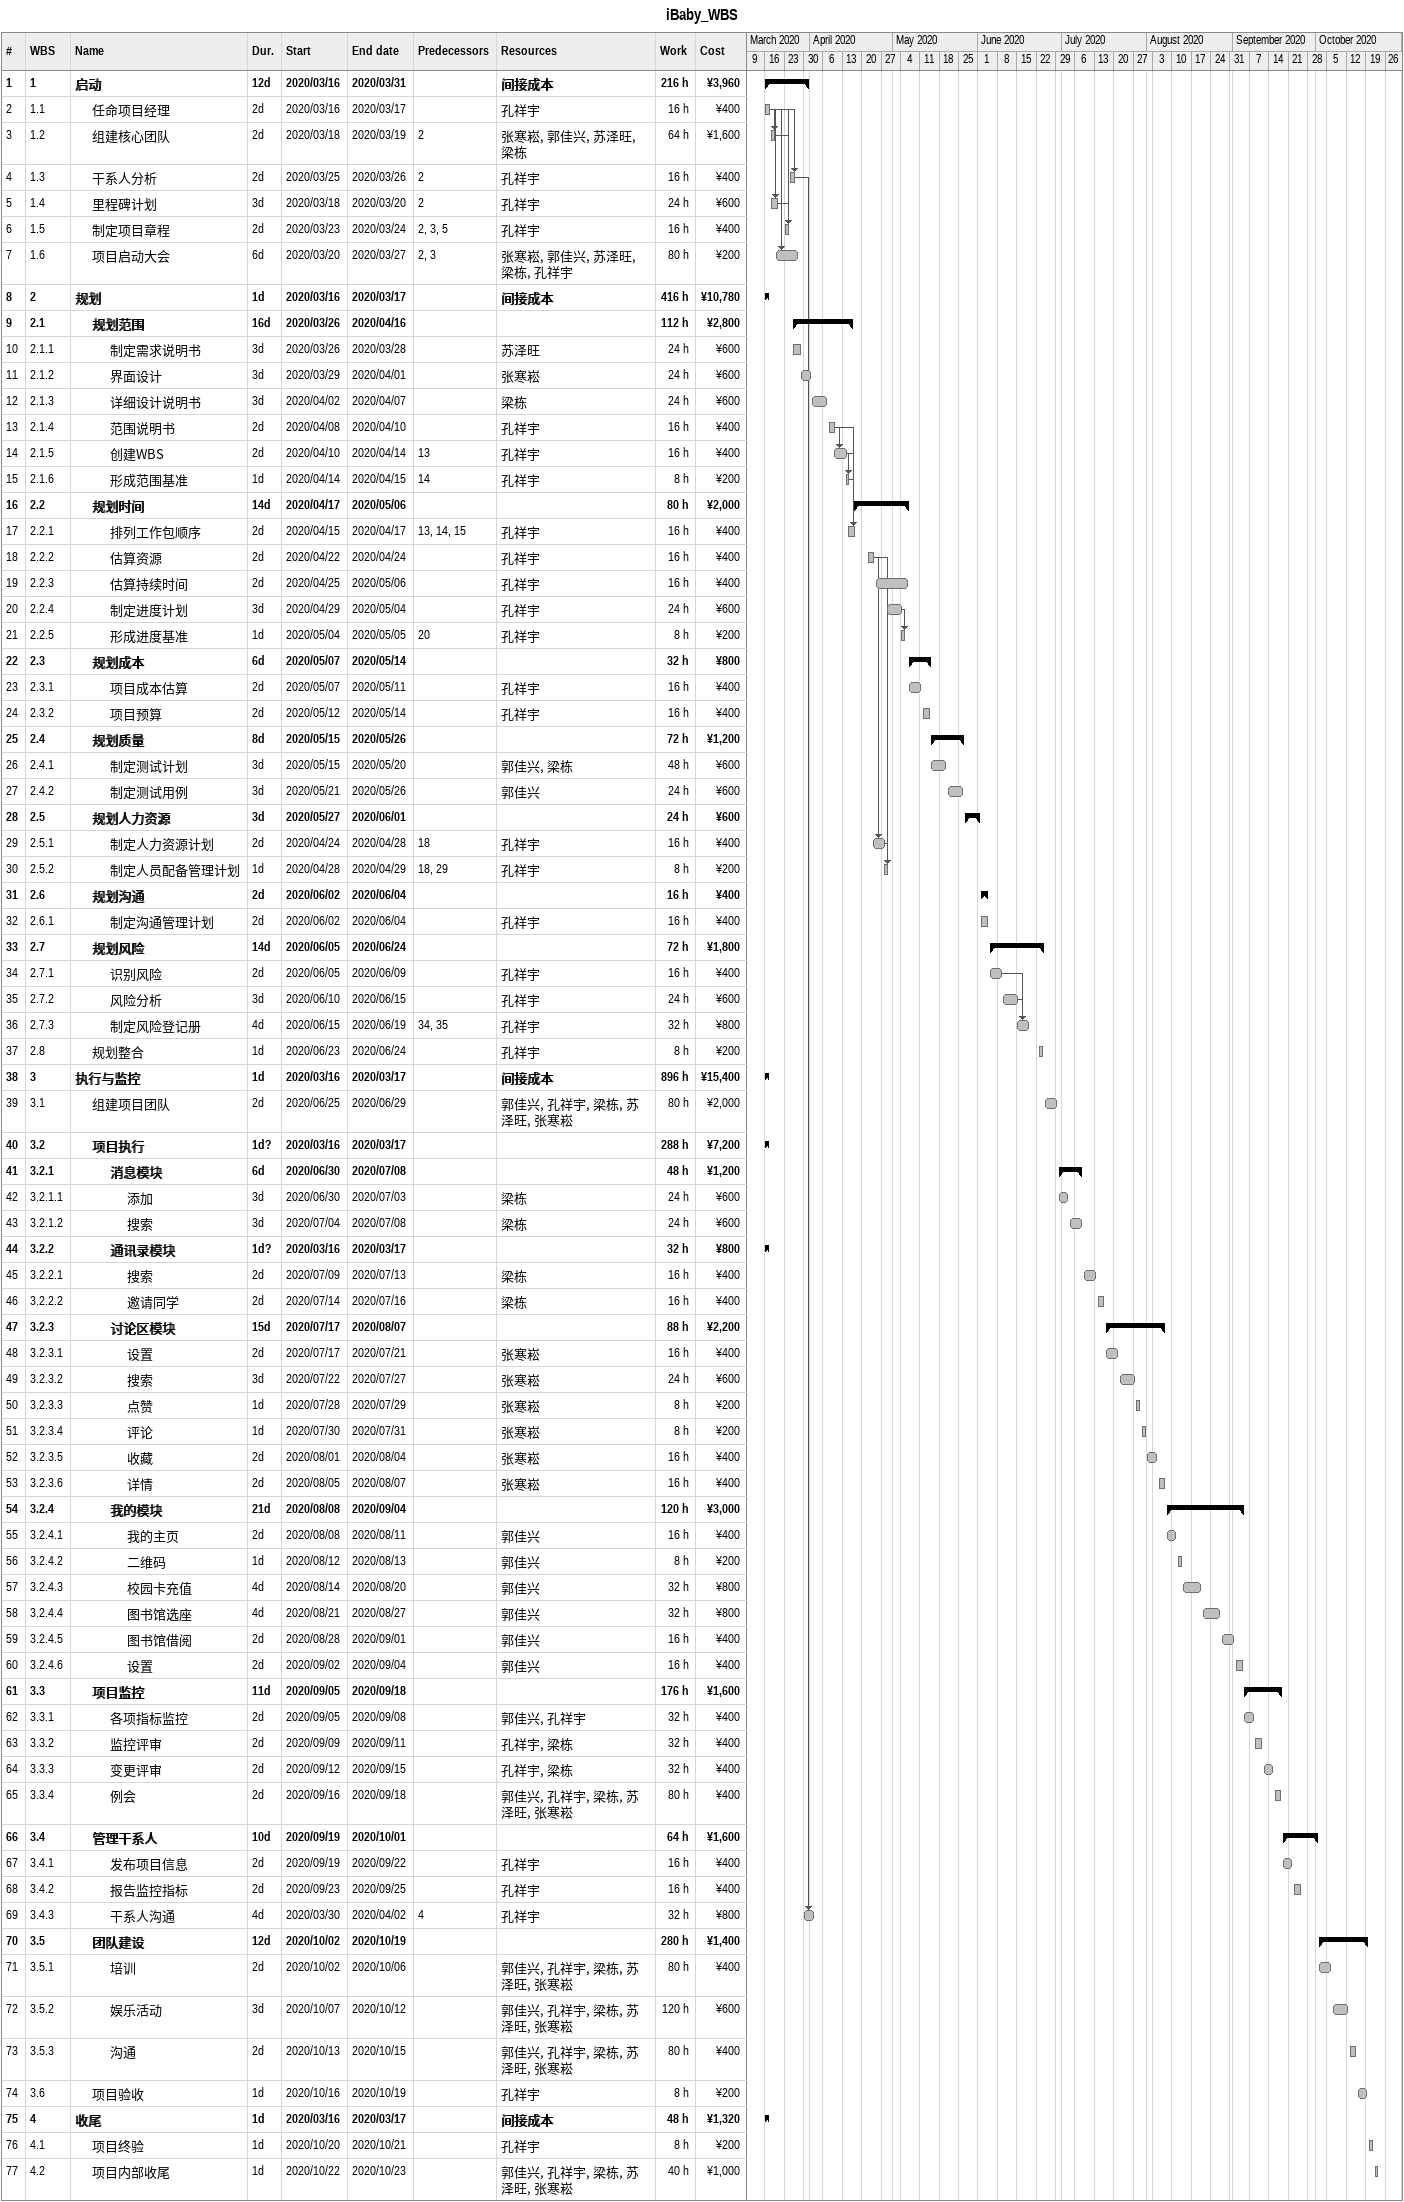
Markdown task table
iBaby_WBS

| ID | WBS | Task | Duration | Start | Finish | Predecessors | Resources | Work (h) | Cost (¥) |
|---|---|---|---|---|---|---|---|---|---|
| 1 | 1 | **启动** | 12d | 2020-03-16 | 2020-03-31 |  | 间接成本 | 216 | 3960 |
| 2 | 1.1 | 任命项目经理 | 2d | 2020-03-16 | 2020-03-17 |  | 孔祥宇 | 16 | 400 |
| 3 | 1.2 | 组建核心团队 | 2d | 2020-03-18 | 2020-03-19 | 2 | 张寒崧, 郭佳兴, 苏泽旺, 梁栋 | 64 | 1600 |
| 4 | 1.3 | 干系人分析 | 2d | 2020-03-25 | 2020-03-26 | 2 | 孔祥宇 | 16 | 400 |
| 5 | 1.4 | 里程碑计划 | 3d | 2020-03-18 | 2020-03-20 | 2 | 孔祥宇 | 24 | 600 |
| 6 | 1.5 | 制定项目章程 | 2d | 2020-03-23 | 2020-03-24 | 2, 3, 5 | 孔祥宇 | 16 | 400 |
| 7 | 1.6 | 项目启动大会 | 6d | 2020-03-20 | 2020-03-27 | 2, 3 | 张寒崧, 郭佳兴, 苏泽旺, 梁栋, 孔祥宇 | 80 | 200 |
| 8 | 2 | **规划** | 1d | 2020-03-16 | 2020-03-17 |  | 间接成本 | 416 | 10780 |
| 9 | 2.1 | **规划范围** | 16d | 2020-03-26 | 2020-04-16 |  |  | 112 | 2800 |
| 10 | 2.1.1 | 制定需求说明书 | 3d | 2020-03-26 | 2020-03-28 |  | 苏泽旺 | 24 | 600 |
| 11 | 2.1.2 | 界面设计 | 3d | 2020-03-29 | 2020-04-01 |  | 张寒崧 | 24 | 600 |
| 12 | 2.1.3 | 详细设计说明书 | 3d | 2020-04-02 | 2020-04-07 |  | 梁栋 | 24 | 600 |
| 13 | 2.1.4 | 范围说明书 | 2d | 2020-04-08 | 2020-04-10 |  | 孔祥宇 | 16 | 400 |
| 14 | 2.1.5 | 创建WBS | 2d | 2020-04-10 | 2020-04-14 | 13 | 孔祥宇 | 16 | 400 |
| 15 | 2.1.6 | 形成范围基准 | 1d | 2020-04-14 | 2020-04-15 | 14 | 孔祥宇 | 8 | 200 |
| 16 | 2.2 | **规划时间** | 14d | 2020-04-17 | 2020-05-06 |  |  | 80 | 2000 |
| 17 | 2.2.1 | 排列工作包顺序 | 2d | 2020-04-15 | 2020-04-17 | 13, 14, 15 | 孔祥宇 | 16 | 400 |
| 18 | 2.2.2 | 估算资源 | 2d | 2020-04-22 | 2020-04-24 |  | 孔祥宇 | 16 | 400 |
| 19 | 2.2.3 | 估算持续时间 | 2d | 2020-04-25 | 2020-05-06 |  | 孔祥宇 | 16 | 400 |
| 20 | 2.2.4 | 制定进度计划 | 3d | 2020-04-29 | 2020-05-04 |  | 孔祥宇 | 24 | 600 |
| 21 | 2.2.5 | 形成进度基准 | 1d | 2020-05-04 | 2020-05-05 | 20 | 孔祥宇 | 8 | 200 |
| 22 | 2.3 | **规划成本** | 6d | 2020-05-07 | 2020-05-14 |  |  | 32 | 800 |
| 23 | 2.3.1 | 项目成本估算 | 2d | 2020-05-07 | 2020-05-11 |  | 孔祥宇 | 16 | 400 |
| 24 | 2.3.2 | 项目预算 | 2d | 2020-05-12 | 2020-05-14 |  | 孔祥宇 | 16 | 400 |
| 25 | 2.4 | **规划质量** | 8d | 2020-05-15 | 2020-05-26 |  |  | 72 | 1200 |
| 26 | 2.4.1 | 制定测试计划 | 3d | 2020-05-15 | 2020-05-20 |  | 郭佳兴, 梁栋 | 48 | 600 |
| 27 | 2.4.2 | 制定测试用例 | 3d | 2020-05-21 | 2020-05-26 |  | 郭佳兴 | 24 | 600 |
| 28 | 2.5 | **规划人力资源** | 3d | 2020-05-27 | 2020-06-01 |  |  | 24 | 600 |
| 29 | 2.5.1 | 制定人力资源计划 | 2d | 2020-04-24 | 2020-04-28 | 18 | 孔祥宇 | 16 | 400 |
| 30 | 2.5.2 | 制定人员配备管理计划 | 1d | 2020-04-28 | 2020-04-29 | 18, 29 | 孔祥宇 | 8 | 200 |
| 31 | 2.6 | **规划沟通** | 2d | 2020-06-02 | 2020-06-04 |  |  | 16 | 400 |
| 32 | 2.6.1 | 制定沟通管理计划 | 2d | 2020-06-02 | 2020-06-04 |  | 孔祥宇 | 16 | 400 |
| 33 | 2.7 | **规划风险** | 14d | 2020-06-05 | 2020-06-24 |  |  | 72 | 1800 |
| 34 | 2.7.1 | 识别风险 | 2d | 2020-06-05 | 2020-06-09 |  | 孔祥宇 | 16 | 400 |
| 35 | 2.7.2 | 风险分析 | 3d | 2020-06-10 | 2020-06-15 |  | 孔祥宇 | 24 | 600 |
| 36 | 2.7.3 | 制定风险登记册 | 4d | 2020-06-15 | 2020-06-19 | 34, 35 | 孔祥宇 | 32 | 800 |
| 37 | 2.8 | 规划整合 | 1d | 2020-06-23 | 2020-06-24 |  | 孔祥宇 | 8 | 200 |
| 38 | 3 | **执行与监控** | 1d | 2020-03-16 | 2020-03-17 |  | 间接成本 | 896 | 15400 |
| 39 | 3.1 | 组建项目团队 | 2d | 2020-06-25 | 2020-06-29 |  | 郭佳兴, 孔祥宇, 梁栋, 苏泽旺, 张寒崧 | 80 | 2000 |
| 40 | 3.2 | **项目执行** | 1d? | 2020-03-16 | 2020-03-17 |  |  | 288 | 7200 |
| 41 | 3.2.1 | **消息模块** | 6d | 2020-06-30 | 2020-07-08 |  |  | 48 | 1200 |
| 42 | 3.2.1.1 | 添加 | 3d | 2020-06-30 | 2020-07-03 |  | 梁栋 | 24 | 600 |
| 43 | 3.2.1.2 | 搜索 | 3d | 2020-07-04 | 2020-07-08 |  | 梁栋 | 24 | 600 |
| 44 | 3.2.2 | **通讯录模块** | 1d? | 2020-03-16 | 2020-03-17 |  |  | 32 | 800 |
| 45 | 3.2.2.1 | 搜索 | 2d | 2020-07-09 | 2020-07-13 |  | 梁栋 | 16 | 400 |
| 46 | 3.2.2.2 | 邀请同学 | 2d | 2020-07-14 | 2020-07-16 |  | 梁栋 | 16 | 400 |
| 47 | 3.2.3 | **讨论区模块** | 15d | 2020-07-17 | 2020-08-07 |  |  | 88 | 2200 |
| 48 | 3.2.3.1 | 设置 | 2d | 2020-07-17 | 2020-07-21 |  | 张寒崧 | 16 | 400 |
| 49 | 3.2.3.2 | 搜索 | 3d | 2020-07-22 | 2020-07-27 |  | 张寒崧 | 24 | 600 |
| 50 | 3.2.3.3 | 点赞 | 1d | 2020-07-28 | 2020-07-29 |  | 张寒崧 | 8 | 200 |
| 51 | 3.2.3.4 | 评论 | 1d | 2020-07-30 | 2020-07-31 |  | 张寒崧 | 8 | 200 |
| 52 | 3.2.3.5 | 收藏 | 2d | 2020-08-01 | 2020-08-04 |  | 张寒崧 | 16 | 400 |
| 53 | 3.2.3.6 | 详情 | 2d | 2020-08-05 | 2020-08-07 |  | 张寒崧 | 16 | 400 |
| 54 | 3.2.4 | **我的模块** | 21d | 2020-08-08 | 2020-09-04 |  |  | 120 | 3000 |
| 55 | 3.2.4.1 | 我的主页 | 2d | 2020-08-08 | 2020-08-11 |  | 郭佳兴 | 16 | 400 |
| 56 | 3.2.4.2 | 二维码 | 1d | 2020-08-12 | 2020-08-13 |  | 郭佳兴 | 8 | 200 |
| 57 | 3.2.4.3 | 校园卡充值 | 4d | 2020-08-14 | 2020-08-20 |  | 郭佳兴 | 32 | 800 |
| 58 | 3.2.4.4 | 图书馆选座 | 4d | 2020-08-21 | 2020-08-27 |  | 郭佳兴 | 32 | 800 |
| 59 | 3.2.4.5 | 图书馆借阅 | 2d | 2020-08-28 | 2020-09-01 |  | 郭佳兴 | 16 | 400 |
| 60 | 3.2.4.6 | 设置 | 2d | 2020-09-02 | 2020-09-04 |  | 郭佳兴 | 16 | 400 |
| 61 | 3.3 | **项目监控** | 11d | 2020-09-05 | 2020-09-18 |  |  | 176 | 1600 |
| 62 | 3.3.1 | 各项指标监控 | 2d | 2020-09-05 | 2020-09-08 |  | 郭佳兴, 孔祥宇 | 32 | 400 |
| 63 | 3.3.2 | 监控评审 | 2d | 2020-09-09 | 2020-09-11 |  | 孔祥宇, 梁栋 | 32 | 400 |
| 64 | 3.3.3 | 变更评审 | 2d | 2020-09-12 | 2020-09-15 |  | 孔祥宇, 梁栋 | 32 | 400 |
| 65 | 3.3.4 | 例会 | 2d | 2020-09-16 | 2020-09-18 |  | 郭佳兴, 孔祥宇, 梁栋, 苏泽旺, 张寒崧 | 80 | 400 |
| 66 | 3.4 | **管理干系人** | 10d | 2020-09-19 | 2020-10-01 |  |  | 64 | 1600 |
| 67 | 3.4.1 | 发布项目信息 | 2d | 2020-09-19 | 2020-09-22 |  | 孔祥宇 | 16 | 400 |
| 68 | 3.4.2 | 报告监控指标 | 2d | 2020-09-23 | 2020-09-25 |  | 孔祥宇 | 16 | 400 |
| 69 | 3.4.3 | 干系人沟通 | 4d | 2020-03-30 | 2020-04-02 | 4 | 孔祥宇 | 32 | 800 |
| 70 | 3.5 | **团队建设** | 12d | 2020-10-02 | 2020-10-19 |  |  | 280 | 1400 |
| 71 | 3.5.1 | 培训 | 2d | 2020-10-02 | 2020-10-06 |  | 郭佳兴, 孔祥宇, 梁栋, 苏泽旺, 张寒崧 | 80 | 400 |
| 72 | 3.5.2 | 娱乐活动 | 3d | 2020-10-07 | 2020-10-12 |  | 郭佳兴, 孔祥宇, 梁栋, 苏泽旺, 张寒崧 | 120 | 600 |
| 73 | 3.5.3 | 沟通 | 2d | 2020-10-13 | 2020-10-15 |  | 郭佳兴, 孔祥宇, 梁栋, 苏泽旺, 张寒崧 | 80 | 400 |
| 74 | 3.6 | 项目验收 | 1d | 2020-10-16 | 2020-10-19 |  | 孔祥宇 | 8 | 200 |
| 75 | 4 | **收尾** | 1d | 2020-03-16 | 2020-03-17 |  | 间接成本 | 48 | 1320 |
| 76 | 4.1 | 项目终验 | 1d | 2020-10-20 | 2020-10-21 |  | 孔祥宇 | 8 | 200 |
| 77 | 4.2 | 项目内部收尾 | 1d | 2020-10-22 | 2020-10-23 |  | 郭佳兴, 孔祥宇, 梁栋, 苏泽旺, 张寒崧 | 40 | 1000 |
